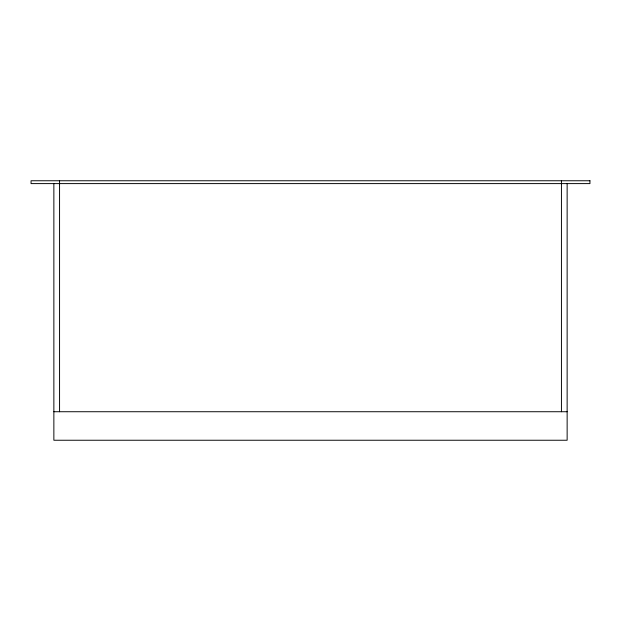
<?xml version="1.0" encoding="UTF-8"?>
<svg xmlns="http://www.w3.org/2000/svg" width="621" height="621" viewBox="0 0 621 621"><rect width="100%" height="100%" fill="white"/><g stroke="black" fill="none" stroke-linecap="round" stroke-linejoin="round"><path stroke-width="0.93" d="M53.864 411.731L567.136 411.731M567.136 183.606L567.136 440.242L53.864 440.242L53.864 183.606M561.438 180.758L561.438 411.731M59.562 180.758L59.562 411.731M589.95 180.758L31.05 180.758L31.05 183.606L589.95 183.606L589.95 180.758"/></g></svg>
